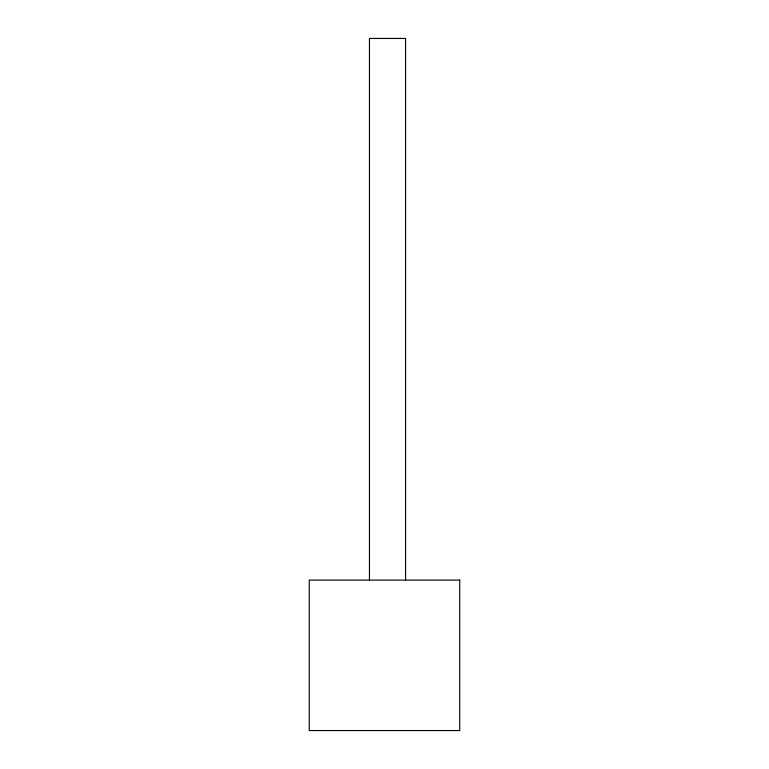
<?xml version="1.0" encoding="UTF-8"?>
<svg xmlns="http://www.w3.org/2000/svg" width="769" height="769" viewBox="0 0 769 769"><rect width="100%" height="100%" fill="white"/><g stroke="black" fill="none" stroke-linecap="round" stroke-linejoin="round"><path stroke-width="1.15" d="M405.561 580.095L405.561 38.45L369.456 38.45L369.456 580.095M459.727 580.095L309.273 580.095L309.273 730.55L459.727 730.55L459.727 580.095"/></g></svg>
